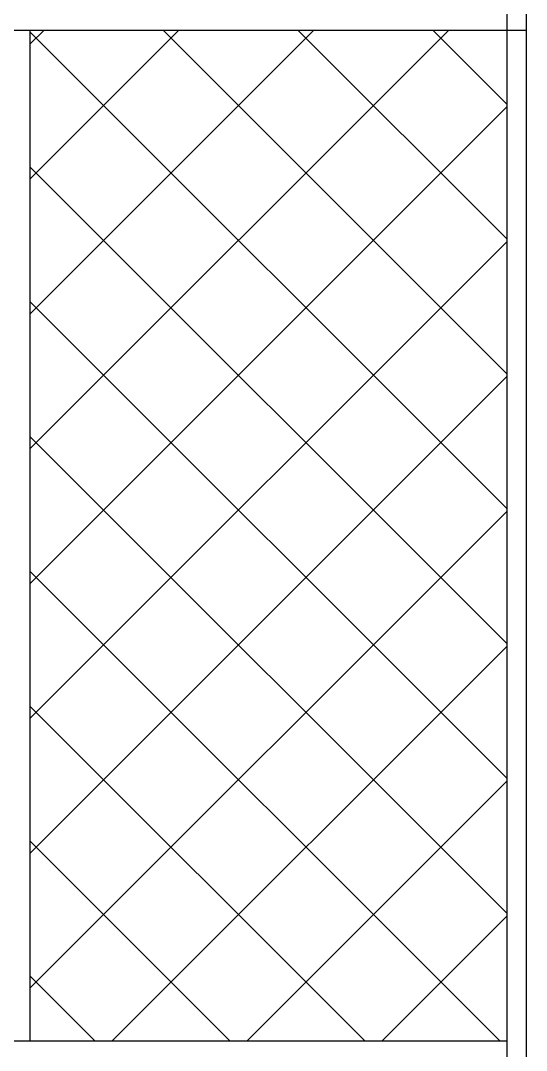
# Model space of a CAD drawing. Header units: millimetres. Extents: x 204800 to 233555, y -2285 to 8522.
# Drawn here: x 223254 to 223784, y 5564 to 6644 of the extents above; entities that cross this region are included whole.
import ezdxf

# ---------------------------------------------------------------- set-up
doc = ezdxf.new("R2010")
doc.units = ezdxf.units.MM
doc.layers.add('DIM【标注】', color=66, linetype='Continuous')

msp = doc.modelspace()

# ---------------------------------------------------------------- hatches: boundary and pattern name
at = {"layer": 'DIM【标注】', "ltscale": 6}
h = msp.add_hatch(dxfattribs=at)
h.set_pattern_fill('_USER', color=4, scale=100, angle=45, style=0, double=1, pattern_type=0)
h.set_pattern_definition([(45, (-426843.85, 2786403.64), (-70.710678, 70.710678), []), (135, (-426843.85, 2786403.64), (-70.710678, -70.710678), [])])
h.paths.add_polyline_path([(222504, 6633.9), (222004, 6633.9), (222004, 5573.9), (222504, 5573.9)])
h.paths.add_polyline_path([(223764, 6633.9), (223264, 6633.9), (223264, 5573.9), (223764, 5573.9)])

# ---------------------------------------------------------------- linework, layer by layer
at = {"layer": 'DIM【标注】', "color": 4, "ltscale": 6}
for p, q in [((223764, 4953.9), (223764, 7273.9)), ((223784, 4873.9), (223784, 7273.9)), ((221984, 6633.9), (223784, 6633.9)), ((223264, 5573.9), (223264, 6633.9)), ((222004, 5573.9), (223764, 5573.9))]:
    msp.add_line(p, q, dxfattribs=at)

doc.saveas('drawing.dxf')
